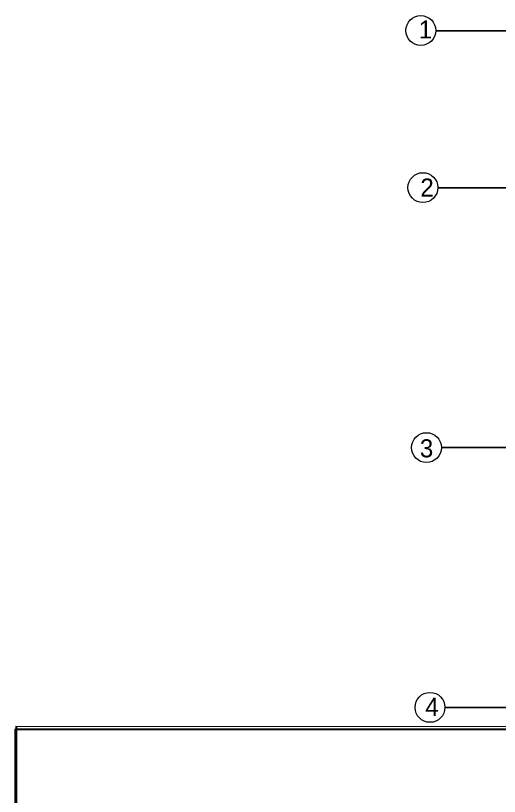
# Model space of a CAD drawing. Header units: metres. Extents: x 75097 to 220695, y -1557923 to -1361206.
# Drawn here: x 83650 to 97054, y -1391803 to -1370167 of the extents above; entities that cross this region are included whole.
import ezdxf

# ---------------------------------------------------------------- set-up
doc = ezdxf.new("R2010")
doc.units = ezdxf.units.M
doc.layers.get('0').update_dxf_attribs({"lineweight": 0})
doc.layers.add('A-100 - Copy$0$axes', color=8, linetype='Continuous')
for name, color, linetype, lineweight in [('A-100 - Copy$0$AxisBalloons_2', 8, 'Continuous', 0), ('A-100 - Copy$0$TEXT', 8, 'Continuous', 0), ('E-LG', 245, 'Continuous', 30), ('Frame', 7, 'Continuous', 9)]:
    doc.layers.add(name, color=color, linetype=linetype, lineweight=lineweight)
doc.styles.add('A-100 - Copy$0$Standard', font='GOTHIC.TTF')

# ---------------------------------------------------------------- blocks, each defined once
blk = doc.blocks.new('A-100 - Copy')
at = {"layer": 'A-100 - Copy$0$axes'}
for p, q in [((119073.3, -1370585.2, 0), (95290.3, -1370585.2, 0)), ((119073.3, -1374937.7, 0), (95349.5, -1374937.7, 0)), ((119073.3, -1382137.7, 0), (95447.5, -1382137.7, 0)), ((119297.1, -1389337.7, 0), (95545.4, -1389337.7, 0))]:
    blk.add_line(p, q, dxfattribs=at)
at = {"layer": 'A-100 - Copy$0$AxisBalloons_2'}
for centre in [(94876.4, -1370580.8, 0), (94935.6, -1374933.3, 0), (95033.6, -1382137.7, 0), (95131.5, -1389336.2, 0)]:
    blk.add_circle(centre, 413.9, dxfattribs=at)
at = {"layer": 'A-100 - Copy$0$TEXT', "char_height": 500, "attachment_point": 1, "style": 'A-100 - Copy$0$Standard'}
for s, insert in [('1', (94820.1, -1370299.9, 0)), ('2', (94864.8, -1374680.3, 2.4)), ('3', (94849.9, -1381907.5, 0)), ('4', (94998.7, -1389071.7, 0))]:
    blk.add_mtext_dynamic_manual_height_columns(s, width=1.122, gutter_width=1, heights=[0], dxfattribs=dict(at, insert=insert))
blk = doc.blocks.new('A$Ce6586b32')
at = {"elevation": 0}
blk.add_lwpolyline([(-10319, 7304), (-10292, 77866)], dxfattribs=at)
at = {"layer": 'Frame', "elevation": -2}
blk.add_lwpolyline([(9748, 77859), (-10319, 77866)], dxfattribs=at)

msp = doc.modelspace()

# ---------------------------------------------------------------- block references
msp.add_blockref('A-100 - Copy', (0, 0))

# ---------------------------------------------------------------- next in the draw order: linework, layer by layer
at = {"layer": 'E-LG', "elevation": 2.4}
msp.add_lwpolyline([(83650.5, -1460432.6), (83650.5, -1389943.5), (104185.2, -1389943.5)], dxfattribs=at)

# ---------------------------------------------------------------- next in the draw order: block references
at = {"layer": 'E-LG'}
msp.add_blockref('A$Ce6586b32', (93969, -1467736.4, 2.4), dxfattribs=at)

doc.saveas('drawing.dxf')
